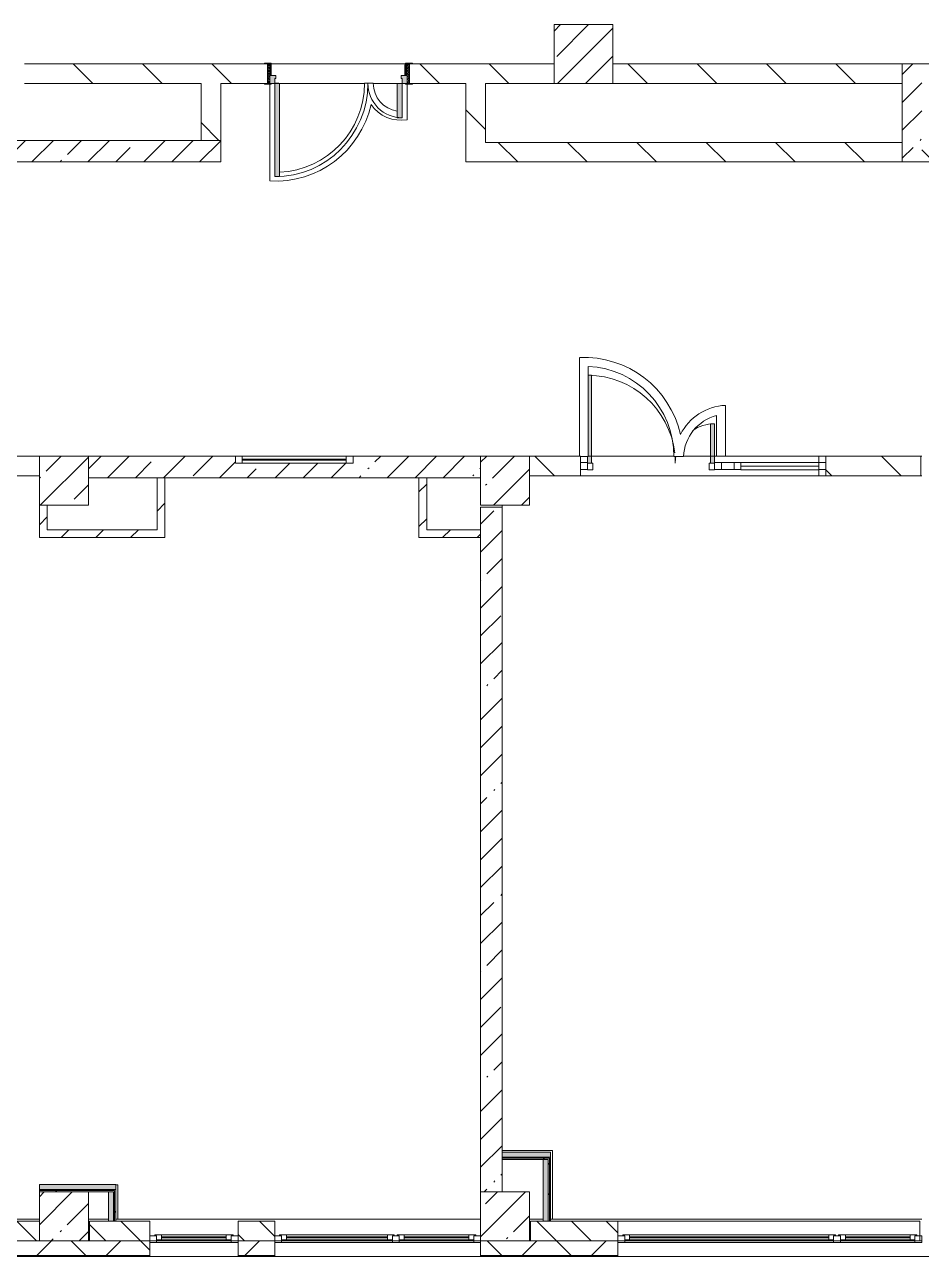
# Model space of a CAD drawing. Header units: millimetres. Extents: x -2911 to 185427, y -8553 to 29000.
# Drawn here: x 101177 to 110322, y -258 to 12300 of the extents above; entities that cross this region are included whole.
import ezdxf

# ---------------------------------------------------------------- set-up
doc = ezdxf.new("R2010")
doc.units = ezdxf.units.MM
for name, color, linetype, lineweight, true_color in [('A-DETL-GENF-5', 7, 'Continuous', 5, 0xaaaaaa), ('A-DOOR-2', 7, 'Continuous', 5, 0xaaaaaa), ('A-DOOR-3', 7, 'Continuous', 5, 0xe2e2e2), ('A-DOOR-FRAM-2', 7, 'Continuous', 5, 0xe2e2e2), ('A-DOOR-FRAM-3', 7, 'Continuous', 5, 0xaaaaaa), ('A-FLOR-2', 7, 'Continuous', 5, 0xaaaaaa), ('I-WALL-1', 7, 'Continuous', 5, 0xe7e7e7), ('I-WALL-2', 7, 'Continuous', 9, 0xe7e7e7)]:
    doc.layers.add(name, color=color, linetype=linetype, lineweight=lineweight, true_color=true_color)
for name, color, linetype, lineweight in [('A-GLAZ-2', 7, 'Continuous', 5), ('A-GLAZ-CURT-3', 7, 'Continuous', 5), ('A-GLAZ-CWMG-4', 7, 'Continuous', 5), ('A-WALL', 7, 'Continuous', 9), ('A-WALL-3', 7, 'Continuous', 5), ('I-WALL-3', 7, 'Continuous', 5), ('S-COLS-2', 7, 'Continuous', 5)]:
    doc.layers.add(name, color=color, linetype=linetype, lineweight=lineweight)
pattern_1 = [(45, (58417.4, 0), (-176.7767, 176.7767), [])]
pattern_2 = [(135, (58417.4, 0), (-353.5534, -353.5534), [])]
pattern_3 = [(45, (58417.4, 0), (-285.123, 285.123), []), (45, (58702.5, 0), (-285.123, 285.123), [504.031, -100.806, 16.764, -84.042])]
pattern_4 = [(135, (58417.4, 0), (-176.7767, -176.7767), [])]
pattern_5 = [(45, (58417.4, 0), (-530.33, 530.33), []), (135, (58417.4, 0), (-530.33, -530.33), [])]

# ---------------------------------------------------------------- blocks, each defined once
blk = doc.blocks.new('BSC_Колонна _Прямоугольная - 500х500-V168-2_9_1_птичка')
at = {"layer": 'S-COLS-2'}
h = blk.add_hatch(dxfattribs=at)
h.set_pattern_fill('FP_103', color=256, style=0, pattern_type=2)
h.set_pattern_definition([(45, (-43160, -7650), (-285.123, 285.123), []), (45, (-42874.88, -7650), (-285.123, 285.123), [504.031, -100.806, 16.764, -84.042])])
h.paths.add_polyline_path([(-250, -250), (250, -250), (250, 250), (-250, 250)])
for p, q in [((250, 250), (-250, 250)), ((-250, 250), (-250, -250)), ((250, -250), (250, 250)), ((-250, -250), (250, -250))]:
    blk.add_line(p, q, dxfattribs=at)
blk = doc.blocks.new('BSC_Колонна _Прямоугольная - 500х500-V169-2_9_1_птичка')
at = {"layer": 'S-COLS-2'}
h = blk.add_hatch(dxfattribs=at)
h.set_pattern_fill('FP_104', color=256, style=0, pattern_type=2)
h.set_pattern_definition([(45, (-47660, -7650), (-285.123, 285.123), []), (45, (-47374.88, -7650), (-285.123, 285.123), [504.031, -100.806, 16.764, -84.042])])
h.paths.add_polyline_path([(-250, -250), (250, -250), (250, 250), (-250, 250), (-250, 100)])
for p, q in [((250, 250), (-250, 250)), ((-250, 250), (-250, -250)), ((250, -250), (250, 250)), ((-250, -250), (250, -250))]:
    blk.add_line(p, q, dxfattribs=at)
blk = doc.blocks.new('BSC_Колонна _Прямоугольная - 500х500-V175-2_9_1_птичка')
at = {"layer": 'S-COLS-2'}
h = blk.add_hatch(dxfattribs=at)
h.set_pattern_fill('FP_110', color=256, style=0, pattern_type=2)
h.set_pattern_definition([(45, (-43160, -150), (-285.123, 285.123), []), (45, (-42874.88, -150), (-285.123, 285.123), [504.031, -100.806, 16.764, -84.042])])
h.paths.add_polyline_path([(-250, -250), (250, -250), (250, 250), (-250, 250)])
for p, q in [((250, 250), (-250, 250)), ((-250, 250), (-250, -250)), ((250, -250), (250, 250)), ((-250, -250), (250, -250))]:
    blk.add_line(p, q, dxfattribs=at)
blk = doc.blocks.new('BSC_Колонна _Прямоугольная - 500х500-V176-2_9_1_птичка')
at = {"layer": 'S-COLS-2'}
h = blk.add_hatch(dxfattribs=at)
h.set_pattern_fill('FP_111', color=256, style=0, pattern_type=2)
h.set_pattern_definition([(45, (-47660, -150), (-285.123, 285.123), []), (45, (-47374.88, -150), (-285.123, 285.123), [504.031, -100.806, 16.764, -84.042])])
h.paths.add_polyline_path([(-250, -250), (250, -250), (250, 250), (-250, 250), (-250, 80)])
for p, q in [((250, 250), (-250, 250)), ((-250, 250), (-250, -250)), ((250, -250), (250, 250)), ((-250, -250), (250, -250))]:
    blk.add_line(p, q, dxfattribs=at)
blk = doc.blocks.new('120_Окно_СКБ_2Ст - 120_Окно_СКБ_2Ст 3100х2500 _мал_ створка слева-2_-V209-2_9_1_птичка')
at = {"layer": 'A-GLAZ-2'}
for p, q in [((-1550, -127), (-1550, -57)), ((-1550, -57), (-1480, -57)), ((1550, -57), (-1550, -57)), ((-1480, -57), (-1480, -127)), ((-720, -87), (-1480, -87)), ((-1480, -87), (-1480, -127)), ((-1430, -137), (-1430, -87)), ((-1430, -107), (-770, -107)), ((-770, -117), (-1430, -117)), ((-770, -137), (-770, -87)), ((-720, -127), (-720, -57)), ((-720, -57), (-650, -57)), ((-720, -127), (-720, -87)), ((-650, -57), (-650, -127)), ((1480, -87), (-650, -87)), ((-650, -87), (-650, -127)), ((-600, -137), (-600, -87)), ((-600, -107), (1430, -107)), ((1430, -117), (-600, -117)), ((1430, -137), (1430, -87)), ((1480, -127), (1480, -57)), ((1480, -57), (1550, -57)), ((1480, -127), (1480, -87)), ((1550, -57), (1550, -127)), ((-1480, -127), (-1550, -127)), ((-1550, -127), (-1500, -127)), ((-1480, -127), (-1500, -127)), ((-1500, -127), (-1500, -137)), ((-1500, -137), (-700, -137)), ((-700, -137), (-1500, -137)), ((-650, -127), (-720, -127)), ((-700, -127), (-720, -127)), ((-700, -127), (-670, -127)), ((-700, -137), (-700, -127)), ((-650, -127), (-670, -127)), ((-670, -127), (-670, -137)), ((-670, -137), (1500, -137)), ((1500, -137), (-670, -137)), ((1550, -127), (1480, -127)), ((1500, -127), (1480, -127)), ((1500, -127), (1550, -127)), ((1500, -137), (1500, -127))]:
    blk.add_line(p, q, dxfattribs=at)
blk = doc.blocks.new('120_Окно_СКБ_2Ст - 120_Окно_СКБ_2Ст 2100х2500 _мал створка СЛЕВА_-V211-2_9_1_птичка')
at = {"layer": 'A-GLAZ-2'}
for p, q in [((-1050, -127), (-1050, -57)), ((-1050, -57), (-980, -57)), ((1050, -57), (-1050, -57)), ((-980, -57), (-980, -127)), ((-220, -87), (-980, -87)), ((-980, -87), (-980, -127)), ((-930, -137), (-930, -87)), ((-930, -107), (-270, -107)), ((-270, -117), (-930, -117)), ((-270, -137), (-270, -87)), ((-220, -127), (-220, -57)), ((-220, -57), (-150, -57)), ((-220, -127), (-220, -87)), ((-150, -57), (-150, -127)), ((980, -87), (-150, -87)), ((-150, -87), (-150, -127)), ((-100, -137), (-100, -87)), ((-100, -107), (930, -107)), ((930, -117), (-100, -117)), ((930, -137), (930, -87)), ((980, -127), (980, -57)), ((980, -57), (1050, -57)), ((980, -127), (980, -87)), ((1050, -57), (1050, -127)), ((-980, -127), (-1050, -127)), ((-1050, -127), (-1000, -127)), ((-980, -127), (-1000, -127)), ((-1000, -127), (-1000, -137)), ((-1000, -137), (-200, -137)), ((-200, -137), (-1000, -137)), ((-150, -127), (-220, -127)), ((-200, -127), (-220, -127)), ((-200, -127), (-170, -127)), ((-200, -137), (-200, -127)), ((-150, -127), (-170, -127)), ((-170, -127), (-170, -137)), ((-170, -137), (1000, -137)), ((1000, -137), (-170, -137)), ((1050, -127), (980, -127)), ((1000, -127), (980, -127)), ((1000, -127), (1050, -127)), ((1000, -137), (1000, -127))]:
    blk.add_line(p, q, dxfattribs=at)
blk = doc.blocks.new('110_Дверь_СКБ_2Ст - Д-6_л__ ДОО_Дв_1450x2100h_Дверь из раздевальной в коридор-V245-2_9_1_птичка')
at = {"layer": 'A-DOOR-2'}
h = blk.add_hatch(dxfattribs=at)
h.set_pattern_fill('FP_137', color=256, style=0, pattern_type=2)
h.set_pattern_definition([(135, (1576.41, 164.685), (-14.14214, -14.14214), []), (225, (1576.41, 164.685), (14.14214, -14.14214), [])])
h.paths.add_polyline_path([(737.5, 100), (712.5, 100), (712.5, -100), (737.5, -100), (737.5, 0.5)])
at = {"layer": 'A-DOOR-3'}
for points in [[(612.5, 1050), (612.5, 100), (662.5, 100), (662.5, 1050)], [(-637.5, 450), (-637.5, 100), (-587.5, 100), (-587.5, 450)]]:
    blk.add_hatch(color=256, dxfattribs=at).paths.add_polyline_path(points)
h = blk.add_hatch(color=256, dxfattribs=at)
h.paths.add_polyline_path([(-637.5, 100), (-687.5, 100), (-687.5, 20), (-627.5, 20), (-627.5, 50), (-637.5, 50)])
h.paths.add_polyline_path([(712.5, 100), (662.5, 100), (662.5, 50), (652.5, 50), (652.5, 20), (712.5, 20)])
at = {"layer": 'A-DOOR-FRAM-2'}
for points in [[(-742.5, 108), (-742.5, 100), (-672.5, 100), (-672.5, 108)], [(-672.5, 20), (-687.5, 20), (-687.5, -100), (-672.5, -100), (-672.5, 0.5)], [(767.5, 108), (697.5, 108), (697.5, 100), (767.5, 100)], [(712.5, 20), (697.5, 20), (697.5, -100), (712.5, -100), (712.5, 0.5)], [(-672.5, -100), (-742.5, -100), (-742.5, -108), (-672.5, -108)], [(767.5, -100), (697.5, -100), (697.5, -108), (767.5, -108)]]:
    blk.add_hatch(color=256, dxfattribs=at).paths.add_polyline_path(points)
at = {"layer": 'A-DOOR-FRAM-3'}
h = blk.add_hatch(dxfattribs=at)
h.set_pattern_fill('FP_138', color=256, style=0, pattern_type=2)
h.set_pattern_definition([(45, (-546.384, 164.685), (-14.1421, 14.1421), []), (135, (-546.384, 164.685), (-14.1421, -14.1421), [])])
h.paths.add_polyline_path([(-712.5, 100), (-712.5, -100), (-687.5, -100), (-687.5, 100)])
at = {"layer": 'A-DOOR-2'}
for p, q in [((662.5, 1050), (612.5, 1050)), ((612.5, 1050), (612.5, 100)), ((662.5, 100), (662.5, 1050)), ((-637.5, 450), (-637.5, 100)), ((-587.5, 450), (-637.5, 450)), ((-587.5, 100), (-587.5, 450)), ((-637.5, 100), (-587.5, 100)), ((612.5, 100), (662.5, 100))]:
    blk.add_line(p, q, dxfattribs=at)
for centre, radius, start, end in [((662.5, 100), 950, 90, 180), ((-637.5, 100), 350, 360, 90)]:
    blk.add_arc(centre, radius, start, end, dxfattribs=at)
at = {"layer": 'A-DOOR-FRAM-3'}
for p, q in [((-672.5, 108), (-742.5, 108)), ((-742.5, 108), (-742.5, 100)), ((-742.5, 100), (-672.5, 100)), ((-687.5, 100), (-712.5, 100)), ((-712.5, 100), (-712.5, -100)), ((-637.5, 100), (-687.5, 100)), ((-687.5, 100), (-687.5, 20)), ((-687.5, -100), (-687.5, 100)), ((-687.5, 20), (-627.5, 20)), ((-672.5, 20), (-687.5, 20)), ((-687.5, 20), (-687.5, -100)), ((-672.5, 100), (-672.5, 108)), ((-672.5, -100), (-672.5, 20)), ((-637.5, 50), (-637.5, 100)), ((-627.5, 50), (-637.5, 50)), ((-627.5, 20), (-627.5, 50)), ((662.5, 50), (652.5, 50)), ((652.5, 50), (652.5, 20)), ((652.5, 20), (712.5, 20)), ((662.5, 100), (662.5, 50)), ((712.5, 100), (662.5, 100)), ((767.5, 108), (697.5, 108)), ((697.5, 108), (697.5, 100)), ((697.5, 100), (767.5, 100)), ((712.5, 20), (697.5, 20)), ((697.5, 20), (697.5, -100)), ((712.5, 20), (712.5, 100)), ((737.5, 100), (712.5, 100)), ((712.5, 100), (712.5, -100)), ((712.5, -100), (712.5, 20)), ((737.5, -100), (737.5, 100)), ((767.5, 100), (767.5, 108)), ((-672.5, -100), (-742.5, -100)), ((-742.5, -100), (-742.5, -108)), ((-742.5, -108), (-672.5, -108)), ((-712.5, -100), (-687.5, -100)), ((-687.5, -100), (-672.5, -100)), ((-672.5, -108), (-672.5, -100)), ((697.5, -100), (712.5, -100)), ((767.5, -100), (697.5, -100)), ((697.5, -100), (697.5, -108)), ((697.5, -108), (767.5, -108)), ((712.5, -100), (737.5, -100)), ((767.5, -108), (767.5, -100))]:
    blk.add_line(p, q, dxfattribs=at)
blk = doc.blocks.new('120_Окно_СКБ_1Ст - 120_Окно_СКБ_1Ст 900х2500_h_-20664874-2_9_1_птичка')
at = {"layer": 'A-GLAZ-2'}
for p, q in [((-450, -127), (-450, -57)), ((-450, -57), (-380, -57)), ((450, -57), (-450, -57)), ((-380, -57), (-380, -127)), ((380, -87), (-380, -87)), ((-380, -87), (-380, -127)), ((-330, -137), (-330, -87)), ((-330, -107), (330, -107)), ((330, -117), (-330, -117)), ((330, -137), (330, -87)), ((380, -127), (380, -57)), ((380, -57), (450, -57)), ((380, -127), (380, -87)), ((450, -57), (450, -127)), ((-380, -127), (-450, -127)), ((-450, -127), (-400, -127)), ((-380, -127), (-400, -127)), ((-400, -127), (-400, -137)), ((-400, -137), (400, -137)), ((400, -137), (-400, -137)), ((450, -127), (380, -127)), ((400, -127), (380, -127)), ((400, -127), (450, -127)), ((400, -137), (400, -127))]:
    blk.add_line(p, q, dxfattribs=at)
blk = doc.blocks.new('120_Окно_СКБ_1Ст - 120_Окно_СКБ_1Ст 400х1200 EI30-24228621-2_9_1_птичка')
at = {"layer": 'A-GLAZ-2'}
for p, q in [((-600, 40), (-600, 110)), ((-600, 110), (-530, 110)), ((600, 110), (-600, 110)), ((-530, 40), (-600, 40)), ((-600, 40), (600, 40)), ((-530, 110), (-530, 40)), ((530, 80), (-530, 80)), ((530, 70), (-530, 70)), ((530, 40), (530, 110)), ((530, 110), (600, 110)), ((600, 40), (530, 40)), ((600, 110), (600, 40))]:
    blk.add_line(p, q, dxfattribs=at)
blk = doc.blocks.new('Прямоугольный импост - 50 x 70 мм-V319-2_9_1_птичка')
at = {"layer": 'A-GLAZ-CWMG-4'}
for p, q in [((-70, 35), (0, 35)), ((-70, -35), (-70, 35)), ((0, 35), (0, -35)), ((0, -35), (-70, -35))]:
    blk.add_line(p, q, dxfattribs=at)
blk = doc.blocks.new('Дверь_Витражная_остекление_ - ДВН_ДАО_Главный вход_1200 в свету-V327-2_9_1_птичка')
at = {"layer": 'A-DOOR-3'}
for points in [[(-639, 30), (-607, 30), (-607, 925), (-639, 925), (-639, 97), (-647, 97), (-647, 30)], [(647, 30), (647, 430), (607, 430), (607, 30)]]:
    blk.add_hatch(color=256, dxfattribs=at).paths.add_polyline_path(points)
at = {"layer": 'A-DETL-GENF-5'}
for p, q in [((-607, 925), (-639, 925)), ((-607, 30), (-607, 925)), ((647, 430), (607, 430)), ((607, 430), (607, 30)), ((647, 35), (647, 430)), ((-647, 97), (-647, 35)), ((-647, 30), (-607, 30)), ((-592, 30), (-647, 30)), ((-592, -40), (-592, 30)), ((592, -40), (592, 30)), ((592, 30), (647, 30)), ((607, 30), (647, 30)), ((-647, -40), (-592, -40)), ((647, -40), (592, -40))]:
    blk.add_line(p, q, dxfattribs=at)
at = {"layer": 'A-DOOR-2'}
for p, q in [((647, 430), (647, 35)), ((-647, 97), (-647, 35))]:
    blk.add_line(p, q, dxfattribs=at)
for centre, radius, start, end in [((-647, 30), 895, 6.6442, 89.4744), ((647, 30), 400, 90, 124.0488), ((-647, 30), 895, 360, 4.3606), ((647, 30), 400, 170.1518, 180)]:
    blk.add_arc(centre, radius, start, end, dxfattribs=at)
blk = doc.blocks.new('Системная панель - Стемалит - 40мм-V321-2_9_1_птичка')
at = {"layer": 'A-GLAZ-CURT-3'}
for p, q in [((65, 35), (-65, 35)), ((-65, 35), (-65, -35)), ((65, -35), (65, 35)), ((-65, -35), (65, -35))]:
    blk.add_line(p, q, dxfattribs=at)
blk = doc.blocks.new('Прямоугольный импост - 50 x 70 мм-V322-2_9_1_птичка')
at = {"layer": 'A-GLAZ-CWMG-4'}
for p, q in [((-35, 35), (35, 35)), ((-35, -35), (-35, 35)), ((35, 35), (35, -35)), ((35, -35), (-35, -35))]:
    blk.add_line(p, q, dxfattribs=at)
blk = doc.blocks.new('Прямоугольный импост - 50 x 70 мм-V323-2_9_1_птичка')
at = {"layer": 'A-GLAZ-CWMG-4'}
for p, q in [((0, 35), (-70, 35)), ((-70, 35), (-70, -35)), ((0, -35), (0, 35)), ((-70, -35), (0, -35))]:
    blk.add_line(p, q, dxfattribs=at)
blk = doc.blocks.new('Системная панель - Стекло - 40мм-V328-2_9_1_птичка')
at = {"layer": 'A-GLAZ-CURT-3'}
for p, q in [((397.5, 0), (-397.5, 0)), ((-397.5, 0), (-397.5, -40)), ((397.5, -40), (397.5, 0)), ((-397.5, -40), (397.5, -40))]:
    blk.add_line(p, q, dxfattribs=at)
blk = doc.blocks.new('Прямоугольный импост - 50 x 70 мм-V325-2_9_1_птичка')
at = {"layer": 'A-GLAZ-CWMG-4'}
for p, q in [((-35, 35), (35, 35)), ((-35, -35), (-35, 35)), ((35, 35), (35, -35)), ((35, -35), (-35, -35))]:
    blk.add_line(p, q, dxfattribs=at)
blk = doc.blocks.new('Прямоугольный импост - 50 x 70 мм-V326-2_9_1_птичка')
at = {"layer": 'A-GLAZ-CWMG-4'}
blk.add_line((41991, 7835), (41196, 7835), dxfattribs=at)

msp = doc.modelspace()

# ---------------------------------------------------------------- hatches: boundary and pattern name
at = {"layer": 'A-WALL-3'}
h = msp.add_hatch(dxfattribs=at)
h.set_pattern_fill('FP_130', color=256, style=0, pattern_type=2)
h.set_pattern_definition(pattern_4)
h.paths.add_polyline_path([(101327.4, -100), (101327.4, 100), (101077.4, 100), (101077.4, -100)])
h.paths.add_polyline_path([(97467.4, -100), (97977.4, -100), (97977.4, 100), (97467.4, 100)])
h = msp.add_hatch(dxfattribs=at)
h.set_pattern_fill('FP_130', color=256, style=0, pattern_type=2)
h.set_pattern_definition(pattern_4)
h.paths.add_polyline_path([(103353.7, -100), (103727.4, -100), (103727.4, 100), (103353.7, 100)])
h.paths.add_polyline_path([(102453.7, -100), (102453.7, 100), (101837.4, 100), (101837.4, -100)])
h = msp.add_hatch(dxfattribs=at)
h.set_pattern_fill('FP_130', color=256, style=0, pattern_type=2)
h.set_pattern_definition(pattern_4)
h.paths.add_polyline_path([(107227.4, -100), (107227.4, 100), (106337.4, 100), (106337.4, -100), (106432.7, -100)])
h = msp.add_hatch(dxfattribs=at)
h.set_pattern_fill('FP_120', color=256, style=0, pattern_type=2)
h.set_pattern_definition([(45, (58417.4, 0), (-353.5534, 353.5534), []), (135, (58417.4, 0), (-353.5534, -353.5534), [])])
h.paths.add_polyline_path([(134117.4, -250), (134117.4, -100), (129977.4, -100), (129977.4, -250), (133330.8, -250)])
h.paths.add_polyline_path([(127765.7, -250), (129077.4, -250), (129077.4, -100), (125477.4, -100), (125477.4, -250), (125910.7, -250)])
h.paths.add_polyline_path([(116477.4, -250), (117227.4, -250), (117227.4, -100), (116477.4, -100)])
h.paths.add_polyline_path([(115327.4, -250), (115577.4, -250), (115577.4, -100), (114827.4, -100), (114827.4, -250), (115244.2, -250)])
h.paths.add_polyline_path([(119327.4, -250), (120477.4, -250), (120477.4, -100), (119327.4, -100)])
h.paths.add_polyline_path([(123577.4, -250), (124577.4, -250), (124577.4, -100), (123577.4, -100)])
h.paths.add_polyline_path([(101827.4, -250), (102453.7, -250), (102453.7, -100), (101077.4, -100), (101077.4, -250), (101795.1, -250)])
h.paths.add_polyline_path([(110327.4, -250), (111727.4, -250), (111727.4, -100), (110327.4, -100)])
h.paths.add_polyline_path([(107227.4, -250), (107227.4, -100), (105827.4, -100), (105827.4, -250), (106432.7, -250)])
h.paths.add_polyline_path([(103353.7, -250), (103727.4, -250), (103727.4, -100), (103353.7, -100)])
h.paths.add_polyline_path([(97177.4, -250), (97977.4, -250), (97977.4, -100), (97177.4, -100), (97177.4, -176.4)])
at = {"layer": 'I-WALL-1'}
for points in [[(106541.5, 755), (106541.5, 805), (106047.4, 805), (106047.4, 755), (106432.7, 755)], [(106516.5, 100), (106516.5, 730), (106466.5, 730), (106466.5, 100)], [(102082.4, 100), (102082.4, 400), (102032.4, 400), (102032.4, 100)]]:
    msp.add_hatch(color=256, dxfattribs=at).paths.add_polyline_path(points)
at = {"layer": 'I-WALL-2'}
msp.add_hatch(color=256, dxfattribs=at).paths.add_polyline_path([(102107.4, 425), (102107.4, 475), (101327.4, 475), (101327.4, 425), (101795.1, 425)])
at = {"layer": 'I-WALL-3'}
h = msp.add_hatch(dxfattribs=at)
h.set_pattern_fill('FP_131', color=256, style=0, pattern_type=2)
h.set_pattern_definition(pattern_2)
h.paths.add_polyline_path([(109215.3, 11700), (110127.4, 11700), (110127.4, 11900), (107177.4, 11900), (107177.4, 11700), (108287.8, 11700)])
h.paths.add_polyline_path([(101177.4, 11700), (103653.1, 11700), (103650.2, 11900), (101177.4, 11900)])
h.paths.add_polyline_path([(105103.1, 11700), (106577.4, 11700), (106577.4, 11900), (105103.1, 11900), (105103.1, 11799.5)])
h = msp.add_hatch(dxfattribs=at)
h.set_pattern_fill('FP_128', color=256, style=0, pattern_type=2)
h.set_pattern_definition(pattern_3)
h.paths.add_polyline_path([(110127.4, 10900), (110327.4, 10900), (110327.4, 11900), (110127.4, 11900), (110127.4, 11100)])
h = msp.add_hatch(dxfattribs=at)
h.set_pattern_fill('FP_131', color=256, style=0, pattern_type=2)
h.set_pattern_definition(pattern_2)
h.paths.add_polyline_path([(103178.1, 11120), (103178.1, 11700), (102978.1, 11700), (102978.1, 11120)])
h = msp.add_hatch(dxfattribs=at)
h.set_pattern_fill('FP_131', color=256, style=0, pattern_type=2)
h.set_pattern_definition(pattern_2)
h.paths.add_polyline_path([(105878.1, 11100), (105878.1, 11700), (105678.1, 11700), (105678.1, 11100)])
h = msp.add_hatch(dxfattribs=at)
h.set_pattern_fill('FP_128', color=256, style=0, pattern_type=2)
h.set_pattern_definition(pattern_3)
h.paths.add_polyline_path([(100797.4, 10900), (103178.1, 10900), (103178.1, 11120), (100797.4, 11120)])
h = msp.add_hatch(dxfattribs=at)
h.set_pattern_fill('FP_131', color=256, style=0, pattern_type=2)
h.set_pattern_definition(pattern_2)
h.paths.add_polyline_path([(119577.4, 10900), (119577.4, 11100), (117757.4, 11100), (117757.4, 10900), (118490.5, 10900)])
h.paths.add_polyline_path([(112925.4, 10900), (113917.4, 10900), (113917.4, 11100), (110327.4, 11100), (110327.4, 10900), (111070.3, 10900)])
h.paths.add_polyline_path([(114817.4, 10900), (115027.4, 10900), (115027.4, 11100), (114817.4, 11100), (114817.4, 10980)])
h.paths.add_polyline_path([(116647.4, 10900), (116857.4, 10900), (116857.4, 11100), (116647.4, 11100), (116647.4, 10980)])
h.paths.add_polyline_path([(115947.4, 10900), (115947.4, 11100), (115727.4, 11100), (115727.4, 10900)])
h.paths.add_polyline_path([(105678.1, 10900), (110127.4, 10900), (110127.4, 11100), (105678.1, 11100)])
h = msp.add_hatch(dxfattribs=at)
h.set_pattern_fill('FP_131', color=256, style=0, pattern_type=2)
h.set_pattern_definition(pattern_2)
h.paths.add_polyline_path([(101327.4, 7700), (101327.4, 7900), (100478.4, 7900), (100478.4, 7700)])
h.paths.add_polyline_path([(97978.4, 7700), (97978.4, 7900), (97457.4, 7900), (97457.4, 7700)])
h = msp.add_hatch(dxfattribs=at)
h.set_pattern_fill('FP_128', color=256, style=0, pattern_type=2)
h.set_pattern_definition(pattern_3)
h.paths.add_polyline_path([(103650.2, 7680), (105827.4, 7680), (105827.4, 7900), (104527.4, 7900), (104527.4, 7830), (103327.4, 7830), (103327.4, 7900), (101827.4, 7900), (101827.4, 7680), (102607.4, 7680)])
h = msp.add_hatch(dxfattribs=at)
h.set_pattern_fill('FP_131', color=256, style=0, pattern_type=2)
h.set_pattern_definition(pattern_2)
h.paths.add_polyline_path([(110317.4, 7700), (110317.4, 7900), (109347.4, 7900), (109347.4, 7700)])
h.paths.add_polyline_path([(106327.4, 7700), (106847.4, 7700), (106847.4, 7900), (106327.4, 7900), (106327.4, 7750.3)])
h = msp.add_hatch(dxfattribs=at)
h.set_pattern_fill('FP_132', color=256, style=0, pattern_type=2)
h.set_pattern_definition(pattern_1)
h.paths.add_polyline_path([(102607.4, 7070), (102607.4, 7680), (102527.4, 7680), (102527.4, 7070)])
h = msp.add_hatch(dxfattribs=at)
h.set_pattern_fill('FP_132', color=256, style=0, pattern_type=2)
h.set_pattern_definition(pattern_1)
h.paths.add_polyline_path([(105277.4, 7070), (105277.4, 7680), (105197.4, 7680), (105197.4, 7070)])
h = msp.add_hatch(dxfattribs=at)
h.set_pattern_fill('FP_132', color=256, style=0, pattern_type=2)
h.set_pattern_definition(pattern_1)
h.paths.add_polyline_path([(101407.4, 7150), (101407.4, 7400), (101327.4, 7400), (101327.4, 7150)])
h = msp.add_hatch(dxfattribs=at)
h.set_pattern_fill('FP_128', color=256, style=0, pattern_type=2)
h.set_pattern_definition(pattern_3)
h.paths.add_polyline_path([(105932.1, 400), (106047.4, 400), (106047.4, 7380), (105827.4, 7380), (105827.4, 400), (105930.1, 400)])
h = msp.add_hatch(dxfattribs=at)
h.set_pattern_fill('FP_132', color=256, style=0, pattern_type=2)
h.set_pattern_definition(pattern_1)
h.paths.add_polyline_path([(102527.4, 7070), (102527.4, 7150), (101327.4, 7150), (101327.4, 7070), (101795.1, 7070)])
h = msp.add_hatch(dxfattribs=at)
h.set_pattern_fill('FP_132', color=256, style=0, pattern_type=2)
h.set_pattern_definition(pattern_1)
h.paths.add_polyline_path([(105827.4, 7070), (105827.4, 7150), (105277.4, 7150), (105277.4, 7070), (105505.2, 7070)])
h = msp.add_hatch(dxfattribs=at)
h.set_pattern_fill('FP_224', color=256, style=0, pattern_type=2)
h.set_pattern_definition(pattern_5)
h.paths.add_polyline_path([(106529, 742.5), (106541.5, 742.5), (106541.5, 755), (106047.4, 755), (106047.4, 742.5), (106432.7, 742.5)])
h = msp.add_hatch(dxfattribs=at)
h.set_pattern_fill('FP_224', color=256, style=0, pattern_type=2)
h.set_pattern_definition(pattern_5)
h.paths.add_polyline_path([(106516.5, 730), (106529, 730), (106529, 742.5), (106047.4, 742.5), (106047.4, 730), (106466.5, 730)])
h = msp.add_hatch(dxfattribs=at)
h.set_pattern_fill('FP_224', color=256, style=0, pattern_type=2)
h.set_pattern_definition(pattern_5)
h.paths.add_polyline_path([(106529, 100), (106529, 730), (106516.5, 730), (106516.5, 100)])
h = msp.add_hatch(dxfattribs=at)
h.set_pattern_fill('FP_224', color=256, style=0, pattern_type=2)
h.set_pattern_definition(pattern_5)
h.paths.add_polyline_path([(106541.5, 100), (106541.5, 742.5), (106529, 742.5), (106529, 100)])
h = msp.add_hatch(dxfattribs=at)
h.set_pattern_fill('FP_224', color=256, style=0, pattern_type=2)
h.set_pattern_definition(pattern_5)
h.paths.add_polyline_path([(102094.9, 412.5), (102107.4, 412.5), (102107.4, 425), (101327.4, 425), (101327.4, 412.5), (101795.1, 412.5)])
h = msp.add_hatch(dxfattribs=at)
h.set_pattern_fill('FP_224', color=256, style=0, pattern_type=2)
h.set_pattern_definition(pattern_5)
h.paths.add_polyline_path([(102094.9, 400), (102094.9, 412.5), (101327.4, 412.5), (101327.4, 400), (102082.4, 400)])
h = msp.add_hatch(dxfattribs=at)
h.set_pattern_fill('FP_224', color=256, style=0, pattern_type=2)
h.set_pattern_definition(pattern_5)
h.paths.add_polyline_path([(102094.9, 100), (102094.9, 400), (102082.4, 400), (102082.4, 100)])
h = msp.add_hatch(dxfattribs=at)
h.set_pattern_fill('FP_224', color=256, style=0, pattern_type=2)
h.set_pattern_definition(pattern_5)
h.paths.add_polyline_path([(102094.9, 100), (102107.4, 100), (102107.4, 412.5), (102094.9, 412.5), (102094.9, 230.5)])
at = {"layer": 'S-COLS-2'}
h = msp.add_hatch(dxfattribs=at)
h.set_pattern_fill('FP_128', color=256, style=0, pattern_type=2)
h.set_pattern_definition(pattern_3)
h.paths.add_polyline_path([(107177.4, 11700), (107177.4, 12300), (106577.4, 12300), (106577.4, 11700)])

# ---------------------------------------------------------------- linework, layer by layer
at = {"layer": 'A-FLOR-2'}
for p, q in [((105053.1, 11780), (105053.1, 11889.6)), ((105053.1, 11889.6), (105063.1, 11889.6)), ((103678.1, 11692), (103678.1, 10706.8)), ((103768.1, 11703), (103728.1, 11703)), ((104733.1, 11703), (104643.1, 11703)), ((105078.1, 11329.8), (105078.1, 11692)), ((106835.5, 8904.6), (106835.5, 7900)), ((106925.5, 7897), (106925.5, 8815.2)), ((108324.4, 7900), (108324.4, 8418.4)), ((108234.4, 8314.2), (108234.4, 7900)), ((106847.4, 7897), (106925.5, 7897)), ((106925.5, 7900), (107797.8, 7900)), ((107798, 7897), (107895.9, 7897)), ((107896.3, 7900), (109347.4, 7900)), ((109277.4, 7900), (108324.4, 7900)), ((109277.4, 7835), (109277.4, 7900)), ((110317.4, 7900), (110327.4, 7900)), ((109277.4, 7700), (109277.4, 7760)), ((110327.4, 7700), (110317.4, 7700)), ((106047.4, 7400), (106047.4, 7380)), ((106047.4, 820), (106561.5, 820)), ((106561.5, 820), (106561.5, 120)), ((102107.4, 470), (102127.4, 470)), ((102127.4, 470), (102127.4, 120))]:
    msp.add_line(p, q, dxfattribs=at)
for centre, radius, start, end in [((103738.1, 11700), 905, 272.53584, 0.18993), ((105018.1, 11700), 285, 179.39688, 261.89794), ((103738.1, 11700), 995, 266.54288, 347.60213), ((105018.1, 11700), 375, 214.72707, 279.2069), ((106888, 7906), 1000, 12.44956, 93.01125), ((106888, 7906), 910, 359.43333, 87.64026), ((108349.4, 7875), 544, 92.63401, 153.04618), ((108349.4, 7875), 454, 104.67311, 177.22246)]:
    msp.add_arc(centre, radius, start, end, dxfattribs=at)
at = {"layer": 'A-WALL'}
for p, q in [((102978.1, 11120), (103178.1, 11120)), ((110127.4, 11100), (110127.4, 10900)), ((102607.4, 7680), (102527.4, 7680)), ((105277.4, 7680), (105197.4, 7680)), ((105827.4, 7070), (105827.4, 7150)), ((106047.4, 805), (106047.4, 730)), ((106047.4, 755), (106541.5, 755)), ((106047.4, 742.5), (106529, 742.5)), ((106516.5, 730), (106466.5, 730)), ((106516.5, 100), (106516.5, 730)), ((106529, 100), (106529, 742.5)), ((102107.4, 425), (101327.4, 425)), ((102094.9, 412.5), (101327.4, 412.5)), ((102082.4, 400), (102032.4, 400)), ((102082.4, 100), (102082.4, 400)), ((102094.9, 100), (102094.9, 412.5)), ((101077.4, -100), (101327.4, -100)), ((101837.4, -100), (102453.7, -100)), ((103353.7, -100), (103727.4, -100)), ((106337.4, -100), (107227.4, -100)), ((101077.4, -250), (102453.7, -250)), ((103353.7, -250), (103727.4, -250)), ((105827.4, -250), (107227.4, -250)), ((101077.4, -253), (102453.7, -253)), ((103353.7, -253), (103727.4, -253)), ((105827.4, -253), (107227.4, -253))]:
    msp.add_line(p, q, dxfattribs=at)
at = {"layer": 'A-WALL-3'}
for p, q in [((97467.4, 100), (101327.4, 100)), ((102453.7, 100), (101837.4, 100)), ((101837.4, 100), (101837.4, -100)), ((102453.7, -258), (102453.7, 100)), ((103727.4, 100), (103353.7, 100)), ((103353.7, 100), (103353.7, -258)), ((103727.4, -258), (103727.4, 100)), ((106337.4, 100), (106337.4, -100)), ((106337.4, 100), (110307.4, 100)), ((107227.4, -258), (107227.4, 100)), ((110307.4, -100), (110307.4, 100)), ((101827.4, -100), (103353.7, -100)), ((105827.4, -100), (105827.4, -258)), ((106327.4, -100), (106337.4, -100)), ((116477.4, -258), (97177.4, -258))]:
    msp.add_line(p, q, dxfattribs=at)
at = {"layer": 'I-WALL-3'}
for p, q in [((103623.1, 11900), (101177.4, 11900)), ((103693.1, 11900), (105063.1, 11900)), ((106577.4, 11900), (105133.1, 11900)), ((106577.4, 11700), (106577.4, 11900)), ((112577.4, 11900), (107177.4, 11900)), ((107177.4, 11900), (107177.4, 11700)), ((110127.4, 11900), (110127.4, 11100)), ((101177.4, 11700), (102978.1, 11700)), ((102978.1, 11700), (102978.1, 11120)), ((103178.1, 11700), (103623.1, 11700)), ((103178.1, 10900), (103178.1, 11700)), ((104642.9, 11700), (103778.1, 11700)), ((104978.1, 11700), (104733.4, 11700)), ((105133.1, 11700), (105678.1, 11700)), ((105678.1, 11700), (105678.1, 10900)), ((105878.1, 11700), (106577.4, 11700)), ((105878.1, 11100), (105878.1, 11700)), ((107177.4, 11700), (110127.4, 11700)), ((102978.1, 11120), (100797.4, 11120)), ((110127.4, 11100), (105878.1, 11100)), ((100797.4, 10900), (103178.1, 10900)), ((105678.1, 10900), (114117.4, 10900)), ((100478.4, 7900), (101327.4, 7900)), ((103327.4, 7900), (101827.4, 7900)), ((105827.4, 7900), (104527.4, 7900)), ((106847.4, 7900), (106327.4, 7900)), ((106847.4, 7700), (106847.4, 7900)), ((106925.5, 7900), (107797.8, 7900)), ((107896.3, 7900), (108234.4, 7900)), ((109277.4, 7900), (110317.4, 7900)), ((109347.4, 7900), (109347.4, 7700)), ((110317.4, 7700), (110317.4, 7900)), ((101327.4, 7700), (97457.4, 7700)), ((101827.4, 7680), (102527.4, 7680)), ((102527.4, 7680), (102527.4, 7150)), ((102607.4, 7070), (102607.4, 7680)), ((102607.4, 7680), (105197.4, 7680)), ((105197.4, 7680), (105197.4, 7070)), ((105277.4, 7150), (105277.4, 7680)), ((105277.4, 7680), (105827.4, 7680)), ((110317.4, 7700), (106327.4, 7700)), ((101327.4, 7400), (101327.4, 7070)), ((101407.4, 7150), (101407.4, 7400)), ((106047.4, 7380), (105827.4, 7380)), ((105827.4, 7380), (105827.4, 7150)), ((106047.4, 805), (106047.4, 7380)), ((101327.4, 7070), (102607.4, 7070)), ((102527.4, 7150), (101407.4, 7150)), ((105197.4, 7070), (105827.4, 7070)), ((105827.4, 7150), (105277.4, 7150)), ((105827.4, 7070), (105827.4, 400)), ((106541.5, 805), (106047.4, 805)), ((106541.5, 100), (106541.5, 805)), ((106047.4, 400), (106047.4, 730)), ((106047.4, 730), (106466.5, 730)), ((106466.5, 730), (106466.5, 100)), ((102107.4, 475), (101327.4, 475)), ((101327.4, 475), (101327.4, 400)), ((101827.4, 400), (102032.4, 400)), ((102032.4, 400), (102032.4, 100)), ((102107.4, 100), (102107.4, 475)), ((97707, 120), (101327.4, 120)), ((101827.4, 120), (102032.4, 120)), ((102106.6, 120), (105827.4, 120)), ((106327.4, 120), (106466.5, 120)), ((106541.5, 120), (110327.4, 120)), ((105827.4, -100), (103727.4, -100)), ((110327.4, -100), (107227.4, -100))]:
    msp.add_line(p, q, dxfattribs=at)
at = {"layer": 'S-COLS-2'}
for p, q in [((107177.4, 12300), (106577.4, 12300)), ((106577.4, 12300), (106577.4, 11900)), ((107177.4, 11900), (107177.4, 12300)), ((106577.4, 11900), (106577.4, 11700)), ((107177.4, 11700), (107177.4, 11900)), ((106577.4, 11700), (107177.4, 11700))]:
    msp.add_line(p, q, dxfattribs=at)

# ---------------------------------------------------------------- block references
at = {"layer": 'A-DOOR-2', "rotation": 180}
msp.add_blockref('110_Дверь_СКБ_2Ст - Д-6_л__ ДОО_Дв_1450x2100h_Дверь из раздевальной в коридор-V245-2_9_1_птичка', (104390.6, 11800), dxfattribs=at)
at = {"layer": 'A-DOOR-2'}
msp.add_blockref('Дверь_Витражная_остекление_ - ДВН_ДАО_Главный вход_1200 в свету-V327-2_9_1_птичка', (107564.9, 7800), dxfattribs=at)
at = {"layer": 'A-GLAZ-2'}
msp.add_blockref('120_Окно_СКБ_1Ст - 120_Окно_СКБ_1Ст 400х1200 EI30-24228621-2_9_1_птичка', (103927.4, 7790), dxfattribs=at)
at = {"layer": 'A-GLAZ-2', "rotation": 180}
for name, p in [('120_Окно_СКБ_1Ст - 120_Окно_СКБ_1Ст 900х2500_h_-20664874-2_9_1_птичка', (102903.7, -175)), ('120_Окно_СКБ_2Ст - 120_Окно_СКБ_2Ст 2100х2500 _мал створка СЛЕВА_-V211-2_9_1_птичка', (104777.4, -175)), ('120_Окно_СКБ_2Ст - 120_Окно_СКБ_2Ст 3100х2500 _мал_ створка слева-2_-V209-2_9_1_птичка', (108777.4, -175))]:
    msp.add_blockref(name, p, dxfattribs=at)
at = {"layer": 'A-GLAZ-CURT-3'}
for name, p in [('Системная панель - Стемалит - 40мм-V321-2_9_1_птичка', (108347.4, 7800)), ('Системная панель - Стекло - 40мм-V328-2_9_1_птичка', (108879.9, 7800))]:
    msp.add_blockref(name, p, dxfattribs=at)
at = {"layer": 'A-GLAZ-CWMG-4', "rotation": 180}
msp.add_blockref('Прямоугольный импост - 50 x 70 мм-V323-2_9_1_птичка', (106847.4, 7800), dxfattribs=at)
at = {"layer": 'A-GLAZ-CWMG-4', "extrusion": (0, 0, -1), "rotation": 180}
for name, p in [('Прямоугольный импост - 50 x 70 мм-V322-2_9_1_птичка', (-108247.4, 7800)), ('Прямоугольный импост - 50 x 70 мм-V325-2_9_1_птичка', (-108447.4, 7800)), ('Прямоугольный импост - 50 x 70 мм-V319-2_9_1_птичка', (-109347.4, 7800))]:
    msp.add_blockref(name, p, dxfattribs=at)
at = {"layer": 'A-GLAZ-CWMG-4'}
msp.add_blockref('Прямоугольный импост - 50 x 70 мм-V326-2_9_1_птичка', (67286.4, 0), dxfattribs=at)
at = {"layer": 'S-COLS-2'}
for name, p in [('BSC_Колонна _Прямоугольная - 500х500-V168-2_9_1_птичка', (101577.4, 7650)), ('BSC_Колонна _Прямоугольная - 500х500-V169-2_9_1_птичка', (106077.4, 7650)), ('BSC_Колонна _Прямоугольная - 500х500-V175-2_9_1_птичка', (101577.4, 150)), ('BSC_Колонна _Прямоугольная - 500х500-V176-2_9_1_птичка', (106077.4, 150))]:
    msp.add_blockref(name, p, dxfattribs=at)

doc.saveas('drawing.dxf')
